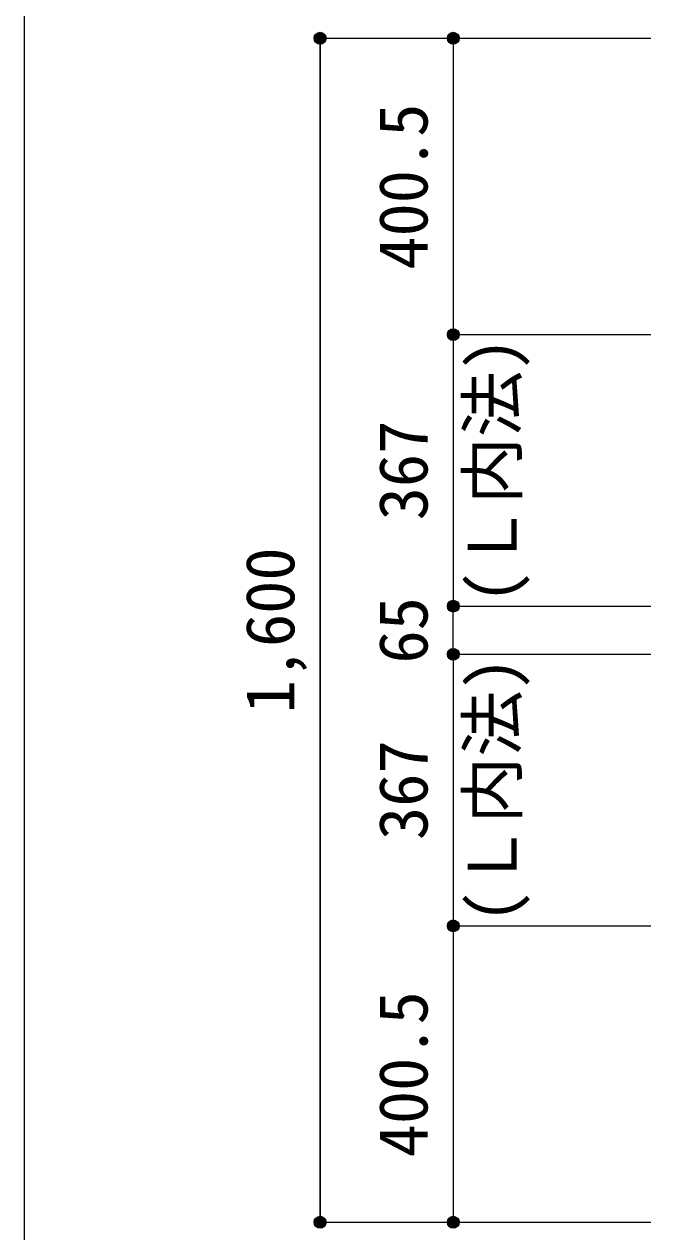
# Model space of a CAD drawing. Units: millimetres at full size, sheet at 1:30. Extents: x -5973 to 5954, y -4195 to 4201.
# Drawn here: x -5973 to -5126, y -2555 to -923 of the extents above; entities that cross this region are included whole.
import ezdxf
from ezdxf.enums import TextEntityAlignment as Align

# ---------------------------------------------------------------- set-up
doc = ezdxf.new("R2010")
doc.units = ezdxf.units.MM
doc.header["$LTSCALE"] = 30
doc.header["$PDMODE"] = 32
doc.header["$PDSIZE"] = 15
for name, color, linetype in [('0-7_文字', 4, 'Continuous'), ('0-D_寸法', 4, 'Continuous'), ('F-0_枠', 6, 'Continuous')]:
    doc.layers.add(name, color=color, linetype=linetype)
doc.styles.add('ＭＳ ゴシック', font='')
doc.styles.get('ＭＳ ゴシック').set_extended_font_data('MS Gothic')

msp = doc.modelspace()

# ---------------------------------------------------------------- linework, layer by layer
at = {"layer": '0-D_寸法'}
for p, q in [((-5572.84, -942.16), (-5392.84, -942.16)), ((-5572.84, -942.16), (-5392.84, -942.16)), ((-5572.84, -942.16), (-5572.84, -2542.16)), ((-5572.84, -2542.16), (-5572.84, -942.16)), ((-5392.84, -942.16), (-5125.8, -942.16)), ((-5392.84, -942.16), (-5392.84, -1342.66)), ((-5392.84, -1342.66), (-5392.84, -1709.66)), ((-5392.84, -1342.66), (-5125.8, -1342.66)), ((-5392.84, -1774.66), (-5392.84, -1709.66)), ((-5392.84, -1709.66), (-5125.8, -1709.66)), ((-5392.84, -1774.66), (-5125.8, -1774.66)), ((-5392.84, -1774.66), (-5392.84, -2141.66)), ((-5392.84, -2141.66), (-5392.84, -2542.16)), ((-5392.84, -2141.66), (-5125.8, -2141.66)), ((-5572.84, -2542.16), (-5392.84, -2542.16)), ((-5392.84, -2542.16), (-5125.8, -2542.16))]:
    msp.add_line(p, q, dxfattribs=at)
for centre, radius in [((-5572.84, -942.16), 8), ((-5572.84, -942.16), 7.2), ((-5572.84, -942.16), 6.4), ((-5572.84, -942.16), 5.6), ((-5572.84, -942.16), 4.8), ((-5572.84, -942.16), 4), ((-5572.84, -942.16), 3.2), ((-5572.84, -942.16), 2.4), ((-5572.84, -942.16), 1.6), ((-5572.84, -942.16), 0.8), ((-5392.84, -942.16), 8), ((-5392.84, -942.16), 7.2), ((-5392.84, -942.16), 6.4), ((-5392.84, -942.16), 5.6), ((-5392.84, -942.16), 4.8), ((-5392.84, -942.16), 4), ((-5392.84, -942.16), 3.2), ((-5392.84, -942.16), 2.4), ((-5392.84, -942.16), 1.6), ((-5392.84, -942.16), 0.8), ((-5392.84, -1342.66), 8), ((-5392.84, -1342.66), 7.2), ((-5392.84, -1342.66), 6.4), ((-5392.84, -1342.66), 5.6), ((-5392.84, -1342.66), 4.8), ((-5392.84, -1342.66), 4), ((-5392.84, -1342.66), 3.2), ((-5392.84, -1342.66), 2.4), ((-5392.84, -1342.66), 1.6), ((-5392.84, -1342.66), 0.8), ((-5392.84, -1709.66), 8), ((-5392.84, -1709.66), 7.2), ((-5392.84, -1709.66), 6.4), ((-5392.84, -1709.66), 5.6), ((-5392.84, -1709.66), 4.8), ((-5392.84, -1709.66), 4), ((-5392.84, -1709.66), 3.2), ((-5392.84, -1709.66), 2.4), ((-5392.84, -1709.66), 1.6), ((-5392.84, -1709.66), 0.8), ((-5392.84, -1774.66), 8), ((-5392.84, -1774.66), 7.2), ((-5392.84, -1774.66), 6.4), ((-5392.84, -1774.66), 5.6), ((-5392.84, -1774.66), 4.8), ((-5392.84, -1774.66), 4), ((-5392.84, -1774.66), 3.2), ((-5392.84, -1774.66), 2.4), ((-5392.84, -1774.66), 1.6), ((-5392.84, -1774.66), 0.8), ((-5392.84, -2141.66), 8), ((-5392.84, -2141.66), 7.2), ((-5392.84, -2141.66), 6.4), ((-5392.84, -2141.66), 5.6), ((-5392.84, -2141.66), 4.8), ((-5392.84, -2141.66), 4), ((-5392.84, -2141.66), 3.2), ((-5392.84, -2141.66), 2.4), ((-5392.84, -2141.66), 1.6), ((-5392.84, -2141.66), 0.8), ((-5572.84, -2542.16), 8), ((-5572.84, -2542.16), 7.2), ((-5572.84, -2542.16), 6.4), ((-5572.84, -2542.16), 5.6), ((-5572.84, -2542.16), 4.8), ((-5572.84, -2542.16), 4), ((-5572.84, -2542.16), 3.2), ((-5572.84, -2542.16), 2.4), ((-5572.84, -2542.16), 1.6), ((-5572.84, -2542.16), 0.8), ((-5392.84, -2542.16), 8), ((-5392.84, -2542.16), 7.2), ((-5392.84, -2542.16), 6.4), ((-5392.84, -2542.16), 5.6), ((-5392.84, -2542.16), 4.8), ((-5392.84, -2542.16), 4), ((-5392.84, -2542.16), 3.2), ((-5392.84, -2542.16), 2.4), ((-5392.84, -2542.16), 1.6), ((-5392.84, -2542.16), 0.8)]:
    msp.add_circle(centre, radius, dxfattribs=at)
at = {"layer": '0-D_寸法', "color": 7}
for p in [(-5572.84, -942.16), (-5392.84, -942.16), (-5392.84, -942.16), (-5392.84, -1342.66), (-5392.84, -1342.66), (-5392.84, -1709.66), (-5392.84, -1709.66), (-5392.84, -1709.66), (-5392.84, -1774.66), (-5392.84, -1774.66), (-5392.84, -1774.66), (-5392.84, -2141.66), (-5392.84, -2141.66), (-5572.84, -2542.16), (-5392.84, -2542.16), (-5392.84, -2542.16)]:
    msp.add_point(p, dxfattribs=at)
at = {"layer": 'F-0_枠'}
msp.add_line((-5972.88, 4201.15), (-5972.88, -4195.24), dxfattribs=at)

# ---------------------------------------------------------------- texts
at = {"layer": '0-7_文字', "style": 'ＭＳ ゴシック'}
for p in [(-5287.27, -1706.22), (-5287.27, -2138.11)]:
    msp.add_text('(Ｌ内法)', height=65.98, rotation=90, dxfattribs=at).set_placement(p, align=Align.BOTTOM_LEFT)
at = {"layer": '0-D_寸法', "style": 'ＭＳ ゴシック'}
for s, p in [('400.5', (-5407.84, -1254.91)), ('367', (-5407.84, -1593.66)), ('1,600', (-5587.84, -1854.66)), ('65', (-5407.84, -1787.16)), ('367', (-5407.84, -2025.66)), ('400.5', (-5407.84, -2454.41))]:
    msp.add_text(s, height=65.98, rotation=90, dxfattribs=at).set_placement(p, align=Align.BOTTOM_LEFT)

doc.saveas('drawing.dxf')
